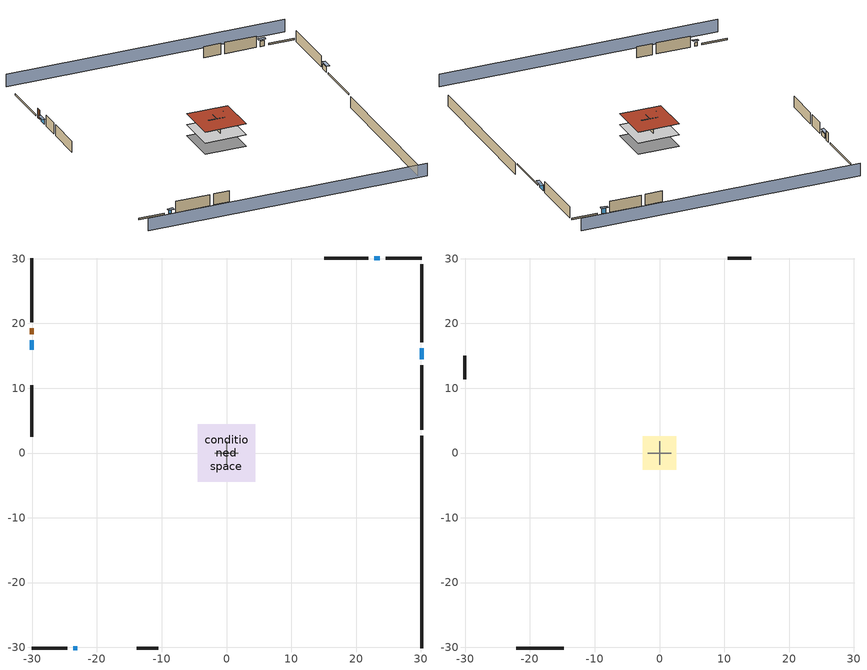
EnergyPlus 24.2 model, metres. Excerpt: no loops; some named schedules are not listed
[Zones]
conditioned space
 floor adiabatic (AdiabaticFloorConstruction): -4.44,-4.44 -4.44,4.44 4.44,4.44 4.44,-4.44 z0.3
 floor foundation (Slab2 construction): -4.44,-4.44 -4.44,4.44 4.44,4.44 4.44,-4.44 z-2.13
 wall outside (RimJoist1 construction): 30.1,3.59 30.1,13.53 z0.3:0.61
 wall outside (RimJoist2 construction): -30.1,-30.1 -24.58,-30.1 z0.3:0.61
 wall outside (RimJoist3 construction): -30.1,30.1 -30.1,20.16 z0.3:0.61
 wall outside (RimJoist4 construction): 30.1,30.1 24.58,30.1 z0.3:0.61
 wall outside (AdiabaticWallConstruction 1): -30.1,19.24 -30.1,18.32 z0.3:2.34
 wall outside (AdiabaticWallConstruction): 30.1,14.46 30.1,16.13 z0.3:1.43; -23.66,-30.1 -23.03,-30.1 z0.3:1.13; -30.1,17.39 -30.1,15.97 z0.3:1.25; 23.66,30.1 22.77,30.1 z0.3:1.49
 wall outside (Wall3 construction): 30.1,17.06 30.1,29.17 z0.3:2.74
 wall outside (Wall4 construction): -13.86,-30.1 -10.57,-30.1 z0.3:2.74
 wall outside (Wall7 construction): -30.1,10.45 -30.1,2.54 z0.3:2.74
 wall outside (Wall8 construction): 21.84,30.1 15.11,30.1 z0.3:2.74
 wall foundation (FoundationWall1 construction): 30.1,-30.1 30.1,2.66 z-2.13:0.3
 wall to garage (Wall5 construction): 0,1.83 0,-1.83 z0.3:2.74
 wall to garage (Wall6 construction): -1.83,0 1.83,0 z0.3:2.74
 window (WindowConstruction): 30.1,14.46 30.1,16.13 z0.3:1.43
 window (WindowConstruction 1): -23.66,-30.1 -23.03,-30.1 z0.3:1.13
 window (WindowConstruction 2): -30.1,17.39 -30.1,15.97 z0.3:1.25
 window (WindowConstruction 3): 23.66,30.1 22.77,30.1 z0.3:1.49
 door (Door): -30.1,19.24 -30.1,18.32 z0.3:2.34
 ceiling adiabatic (AdiabaticFloorConstruction): 4.44,-4.44 4.44,4.44 -4.44,4.44 -4.44,-4.44 z0.3
 roof outside (Roof2 construction): -4.44,4.44 -4.44,-4.44 4.44,-4.44 4.44,4.44 z2.74
garage
 floor foundation (Slab1 construction): -2.59,-2.59 -2.59,2.59 2.59,2.59 2.59,-2.59 z0
 wall outside (Wall1 construction): -22.11,-30.1 -14.79,-30.1 z0.3:2.74
 wall outside (Wall2 construction): -30.1,15.04 -30.1,11.38 z0.3:2.74
 wall outside (Wall9 construction): 14.19,30.1 10.53,30.1 z0.3:2.74
 roof outside (Roof1 construction): -2.59,2.59 -2.59,-2.59 2.59,-2.59 2.59,2.59 z2.74
shading: 30.1,34.67 -30.1,34.67 / -30.1,-34.67 30.1,-34.67 z0:2.74; 30.1,16.44 30.1,14.15 30.71,14.15 30.71,16.44 z1.74; -22.73,-30.1 -23.96,-30.1 -23.96,-30.71 -22.73,-30.71 z1.43; -30.1,15.66 -30.1,17.7 -30.71,17.7 -30.71,15.66 z1.55; 22.47,30.1 23.96,30.1 23.96,30.71 22.47,30.71 z1.8
[Building]
Building 1: Terrain=Suburbs
[Site:Location]
Portland Intl Arpt_OR: Latitude {deg}=45.59; Longitude {deg}=-122.6; Time Zone {hr}=-8; Elevation {m}=33; Keep Site Location Information=Yes
[Site:GroundTemperature:Shallow]
10.2558, 8.96328, 8.85977, 9.47314, 11.9355, 14.3863, 16.5111, 17.8571, 17.9714, 16.8767, 14.8061, 12.4304
[Site:WaterMainsTemperature]
Calculation Method=Schedule; Temperature Schedule=mains temperature schedule
[Material] Roughness=Rough; Thermal Absorptance=0.9
Name | Thickness {m} | Conductivity {W/m-K} | Density {kg/m3} | Specific Heat {J/kg-K} | Solar Absorptance | Visible Absorptance
concrete 4.0 in. | 0.1016 | 1.803125 | 2242.8 | 837.4 | 0.7 | 0.7
concrete 8.0 in. | 0.2032 | 1.803125 | 2242.8 | 837.4 | 0.7 | 0.7
door material | 0.04445 | 0.0612267 | 512.64 | 1214.23 | 0.7 | 0.7
floor covering | 0.0127 | 0.0450781 | 54.468 | 1339.84 | 0.9 | 0.9
floor covering 1 | 0.0127 | 0.0433444 | 54.468 | 1339.84 | 0.6 | 0.6
floor rigid ins; wall rigid ins | 0.512978 | 0.029427 | 32.04 | 1214.23 | 0.7 | 0.7
floor stud and cavity | 0.1397 | 1.75129 | 37.0049 | 1207.88 | 0.7 | 0.7
furniture material conditioned space 1; furniture material garage 1 | 0.1524 | 0.115458 | 640.8 | 1214.23 | 0.6 | 0.6
gypsum board | 0.0127 | 0.160291 | 801 | 837.4 | 0.6 | 0.6
gypsum board 1 | 0.0127 | 0.160291 | 801 | 837.4 | 0.7 | 0.7
metal surfacing | 0.000508 | 50.0403 | 7801.74 | 460.57 | 0.9 | 0.9
osb sheathing 0.5 in. | 0.0127 | 0.115458 | 512.64 | 1214.23 | 0.6 | 0.6
osb sheathing 0.5 in. 1; osb sheathing 0.5 in. 2; osb sheathing 0.5 in. 3 | 0.0127 | 0.115458 | 512.64 | 1214.23 | 0.7 | 0.7
osb sheathing 0.75 in. | 0.01905 | 0.115458 | 512.64 | 1214.23 | 0.7 | 0.7
rim joist stud and cavity | 0.0508 | 0.178688 | 50.32683 | 1063.81 | 0.6 | 0.6
roof rigid ins | 0.0036958 | 0.029427 | 32.04 | 1214.23 | 0.7 | 0.7
roof rigid ins 1 | 0.103632 | 0.029427 | 32.04 | 1214.23 | 0.7 | 0.7
roof stud and cavity | 0.2032 | 0.0815493 | 78.34581 | 1123.46 | 0.7 | 0.7
wall stud and cavity | 0.1397 | 0.727959 | 139.0536 | 1170.24 | 0.6 | 0.6
wall stud and cavity 1 | 0.1397 | 0.550994 | 139.0536 | 1170.24 | 0.7 | 0.7
wall stud and cavity 2 | 0.1397 | 0.335416 | 139.0536 | 1170.24 | 0.7 | 0.7
wall stud and cavity 3 | 0.0889 | 0.380278 | 52.3479 | 1209.89 | 0.7 | 0.7
wall stud and cavity 4 | 0.0889 | 0.391764 | 83.0341 | 1211.67 | 0.7 | 0.7
wood siding | 0.0254 | 0.102417 | 544.68 | 1172.36 | 0.85 | 0.85
wood siding 1; wood siding 2 | 0.0254 | 0.102417 | 544.68 | 1172.36 | 0.7 | 0.7
[WindowMaterial:SimpleGlazingSystem]
WindowMaterial: U-Factor {W/m2-K}=2.78222; Solar Heat Gain Coefficient=0.56
[Construction]
AdiabaticFloorConstruction: floor stud and cavity, floor rigid ins, osb sheathing 0.75 in., floor covering 1
AdiabaticWallConstruction: wood siding 1, wall rigid ins, wall stud and cavity 3, gypsum board
AdiabaticWallConstruction 1: wood siding 2, wall rigid ins, wall stud and cavity 3, gypsum board
Door: door material
FoundationWall1 construction: concrete 8.0 in., gypsum board 1
furniture construction conditioned space 1: furniture material conditioned space 1
furniture construction garage 1: furniture material garage 1
PartitionWallConstruction: gypsum board, wall stud and cavity 4, gypsum board
RimJoist1 construction; RimJoist2 construction; RimJoist3 construction; RimJoist4 construction: wood siding, rim joist stud and cavity
Roof1 construction: metal surfacing, roof rigid ins, osb sheathing 0.5 in.
Roof2 construction: metal surfacing, roof rigid ins 1, osb sheathing 0.75 in., roof stud and cavity, gypsum board
Slab1 construction: concrete 4.0 in.
Slab2 construction: concrete 4.0 in., floor covering
Wall1 construction; Wall2 construction: wood siding, osb sheathing 0.5 in. 1, wall stud and cavity
Wall3 construction; Wall4 construction: wood siding, osb sheathing 0.5 in. 1, wall stud and cavity 1, gypsum board
Wall5 construction: osb sheathing 0.5 in. 2, wall stud and cavity 2, gypsum board
Wall6 construction: osb sheathing 0.5 in. 3, wall stud and cavity 2, gypsum board
Wall7 construction; Wall8 construction: wood siding, osb sheathing 0.5 in. 3, wall stud and cavity 1, gypsum board
Wall9 construction: wood siding, osb sheathing 0.5 in. 3, wall stud and cavity
WindowConstruction; WindowConstruction 1; WindowConstruction 2; WindowConstruction 3: WindowMaterial
[Zone] Multiplier=1; Part of Total Floor Area=Yes
Name | Volume {m3}
conditioned space | 384.656
garage | 65.242
[Space]
Name | Zone | Volume {m3}
conditioned space 1 | conditioned space | 384.656
garage 1 | garage | 65.242
[SurfaceProperty:ExposedFoundationPerimeter] Exposed Perimeter Calculation Method=TotalExposedPerimeter
Name | Total Exposed Perimeter {m}
Slab2 | 32.766
Slab1 | 14.6304
[SurfaceProperty:IncidentSolarMultiplier] Incident Solar Multiplier=1; Incident Solar Multiplier Schedule=trans schedule winter=0.85 summer=0.7
Window1; Window2; Window3; Window4
[InternalMass]
Name | Construction | Zone or ZoneList | Space or SpaceList | Surface Area {m2}
furniture mass conditioned space 1 | furniture construction conditioned space 1 | conditioned space | conditioned space 1 | 63.09974
partition wall mass | PartitionWallConstruction | conditioned space | conditioned space 1 | 157.749
furniture mass garage 1 | furniture construction garage 1 | garage | garage 1 | 2.67561
[Lights] Design Level Calculation Method=LightingLevel; Return Air Fraction=0; Fraction Radiant=0.6; Fraction Visible=0.2; Fraction Replaceable=1
Name | Zone or ZoneList or Space or SpaceList | Schedule | Lighting Level {W}
interior lighting | conditioned space 1 | lighting_interior | 334.439
garage lighting | garage 1 | lighting_garage | 13.4326
[People]
occupants: Zone or ZoneList or Space or SpaceList=conditioned space 1; Number of People Schedule=occupants; Number of People Calculation Method=People; Number of People=1; Fraction Radiant=0.314171; Sensible Heat Fraction=0.56303; Activity Level Schedule=occupants activity schedule; Carbon Dioxide Generation Rate {m3/s-W}=0; Enable ASHRAE 55 Comfort Warnings=No; Mean Radiant Temperature Calculation Type=EnclosureAveraged
[ElectricEquipment] Design Level Calculation Method=EquipmentLevel
Name | Zone or ZoneList or Space or SpaceList | Schedule | Design Level {W} | Fraction Latent | Fraction Radiant | Fraction Lost
ceiling fan | conditioned space 1 | ceiling_fan | 17.5428 | 0 | 0.558 | 0
clothes dryer | conditioned space 1 | clothes_dryer | 5835.52 | 0.015 | 0.081 | 0.85
clothes washer | conditioned space 1 | clothes_washer | 721.684 | 0.03 | 0.162 | 0.7
cooking range | conditioned space 1 | cooking_range | 2144.1 | 0.08 | 0.432 | 0.2
dishwasher | conditioned space 1 | dishwasher | 1672.25 | 0.3 | 0.18 | 0.4
fridge | conditioned space 1 | fridge schedule | 57.5342 | 0 | 0.6 | 0
mech vent bath fan 0 | conditioned space 1 | mech vent bath fan 0 schedule | 30 | 0 | 0 | 1
mech vent house fan | conditioned space 1 | mech vent house fan schedule | 0 | 0 | 0 | 1
mech vent house fan cfis | conditioned space 1 | mech vent house fan cfis schedule | 0 | 0 | 0 | 0
mech vent range fan 0 | conditioned space 1 | mech vent range fan 0 schedule | 30 | 0 | 0 | 1
misc plug loads | conditioned space 1 | plug_loads_other | 562.174 | 0.021 | 0.558 | 0.049
misc tv | conditioned space 1 | plug_loads_tv | 706.17 | 0 | 0.6 | 0
whole house fan | conditioned space 1 | Always On Discrete | 0 | 0 | 0 | 1
freezer | garage 1 | freezer schedule | 194.914 | 0 | 0.6 | 0
[OtherEquipment] Zone or ZoneList or Space or SpaceList=conditioned space 1; Design Level Calculation Method=EquipmentLevel
Name | Fuel Type | Schedule | Design Level {W} | Fraction Latent | Fraction Radiant | Fraction Lost
clothes dryer 1 | Electricity | clothes_dryer | 0 | 0.015 | 0.081 | 0.85
cooking range 1 | Electricity | cooking_range | 0 | 0.08 | 0.432 | 0.2
general water use latent | None | general water use schedule | 25.6591 | 1 | 0 | 0
general water use sensible | None | general water use schedule | -25.2881 | 0 | 0.6 | 0
mech vent house fan latent load; water heater lat | None | Always On Discrete | 0 | 1 | 0 | 0
mech vent house fan sensible load; water heater sens | None | Always On Discrete | 0 | 0 | 0 | 0
water heater energy adjustment1 | Electricity | Always On Discrete | 0.01 | 0 | 0 | 1
[ZoneInfiltration:DesignFlowRate] Zone or ZoneList or Space or SpaceList=conditioned space 1; Schedule=Always On Discrete; Design Flow Rate Calculation Method=Flow/Zone; Design Flow Rate {m3/s}=0
infil flow; natural vent flow; whole house fan flow
[ZoneInfiltration:EffectiveLeakageArea]
infil garage 1: Zone or Space=garage 1; Schedule=Always On Discrete; Effective Air Leakage Area {cm2}=339.796; Stack Coefficient=0.000129147; Wind Coefficient=4.64657e-05
[AvailabilityManager:Scheduled] Schedule=Always On Discrete
furnace airloop Availability Manager; room ac airloop Availability Manager
[WaterUse:Equipment]
dishwasher: Peak Flow Rate {m3/s}=1.32589e-05; Flow Rate Fraction Schedule=hot_water_dishwasher
[Foundation:Kiva] Wall Depth Below Slab {m}=0.2032
Name | Initial Indoor Air Temperature {C} | Wall Height Above Grade {m}
Foundation Kiva 1 | 13.4258 | 0.1016
Foundation Kiva 2 | 21.1111 | 0.3048
[Foundation:Kiva:Settings]
Soil Conductivity {W/m-K}=1.3848; Soil Density {kg/m3}=1842.3; Soil Specific Heat {J/kg-K}=418.7; Ground Solar Absorptivity=0.9; Ground Thermal Absorptivity=0.9; Ground Surface Roughness {m}=0.03; Far-Field Width {m}=40; Deep-Ground Boundary Condition=ZeroFlux; Deep-Ground Depth {m}=40; Minimum Cell Dimension {m}=0.2; Maximum Cell Growth Coefficient=3; Simulation Timestep=Timestep
[Exterior:Lights]
exterior lighting: Schedule=exterior lighting schedule; Design Level {W}=10.6381
[EnergyManagementSystem:GlobalVariable]
furnace_airloop_Fan_RTF
infil_program_Qfan
infil_program_Qinf
natural_vent_program_Qnv
natural_vent_program_Qwhf
room_ac_airloop_Fan_RTF
[EnergyManagementSystem:Sensor]
Name | Output:Variable or Output:Meter Index Key | Output:Variable or Output:Meter
airflow_gain | infil flow | Infiltration Sensible Heat Gain Energy
airflow_gain_1 | natural vent flow | Infiltration Sensible Heat Gain Energy
airflow_gain_2 | whole house fan flow | Infiltration Sensible Heat Gain Energy
airflow_loss | infil flow | Infiltration Sensible Heat Loss Energy
airflow_loss_1 | natural vent flow | Infiltration Sensible Heat Loss Energy
airflow_loss_2 | whole house fan flow | Infiltration Sensible Heat Loss Energy
clg_load_cond |  | Cooling:EnergyTransfer:Zone:CONDITIONED SPACE
clg_sp_s; clg_sp_s_1 | cooling setpoint | Schedule Value
clothes_dryer_exhaust_0_sch_s | clothes_dryer | Schedule Value
cool_season | cooling season schedule | Schedule Value
htg_load_cond |  | Heating:EnergyTransfer:Zone:CONDITIONED SPACE
htg_sp_s; htg_sp_s_1 | heating setpoint | Schedule Value
ig_ee_conv | ceiling fan | Electric Equipment Convective Heating Energy
ig_ee_conv_1 | clothes dryer | Electric Equipment Convective Heating Energy
ig_ee_conv_3 | cooking range | Electric Equipment Convective Heating Energy
ig_ee_conv_4 | dishwasher | Electric Equipment Convective Heating Energy
ig_ee_conv_5 | fridge | Electric Equipment Convective Heating Energy
ig_ee_conv_6 | misc plug loads | Electric Equipment Convective Heating Energy
ig_ee_conv_7 | misc tv | Electric Equipment Convective Heating Energy
ig_ee_conv_8 | whole house fan | Electric Equipment Convective Heating Energy
ig_ee_rad | ceiling fan | Electric Equipment Radiant Heating Energy
ig_ee_rad_1 | clothes dryer | Electric Equipment Radiant Heating Energy
ig_ee_rad_3 | cooking range | Electric Equipment Radiant Heating Energy
ig_ee_rad_4 | dishwasher | Electric Equipment Radiant Heating Energy
ig_ee_rad_5 | fridge | Electric Equipment Radiant Heating Energy
ig_ee_rad_6 | misc plug loads | Electric Equipment Radiant Heating Energy
ig_ee_rad_7 | misc tv | Electric Equipment Radiant Heating Energy
ig_ee_rad_8 | whole house fan | Electric Equipment Radiant Heating Energy
ig_lgt_conv | interior lighting | Lights Convective Heating Energy
ig_lgt_rad | interior lighting | Lights Radiant Heating Energy
ig_lgt_vis | interior lighting | Lights Visible Radiation Heating Energy
ig_oe_conv | clothes dryer 1 | Other Equipment Convective Heating Energy
ig_oe_conv_1 | cooking range 1 | Other Equipment Convective Heating Energy
ig_oe_conv_2 | general water use latent | Other Equipment Convective Heating Energy
ig_oe_conv_3 | general water use sensible | Other Equipment Convective Heating Energy
ig_oe_conv_4 | water heater energy adjustment1 | Other Equipment Convective Heating Energy
ig_oe_conv_5 | water heater lat | Other Equipment Convective Heating Energy
ig_oe_conv_6 | water heater sens | Other Equipment Convective Heating Energy
ig_oe_rad | clothes dryer 1 | Other Equipment Radiant Heating Energy
ig_oe_rad_1 | cooking range 1 | Other Equipment Radiant Heating Energy
ig_oe_rad_2 | general water use latent | Other Equipment Radiant Heating Energy
ig_oe_rad_3 | general water use sensible | Other Equipment Radiant Heating Energy
ig_oe_rad_4 | water heater energy adjustment1 | Other Equipment Radiant Heating Energy
ig_oe_rad_5 | water heater lat | Other Equipment Radiant Heating Energy
ig_oe_rad_6 | water heater sens | Other Equipment Radiant Heating Energy
ig_ppl_conv | occupants | People Convective Heating Energy
ig_ppl_rad | occupants | People Radiant Heating Energy
im_conv | furniture mass conditioned space 1 | Surface Inside Face Convection Heat Gain Energy
im_conv_1 | partition wall mass | Surface Inside Face Convection Heat Gain Energy
im_ig | furniture mass conditioned space 1 | Surface Inside Face Internal Gains Radiation Heat Gain Energy
im_ig_1 | partition wall mass | Surface Inside Face Internal Gains Radiation Heat Gain Energy
im_lgt | furniture mass conditioned space 1 | Surface Inside Face Lights Radiation Heat Gain Energy
im_lgt_1 | partition wall mass | Surface Inside Face Lights Radiation Heat Gain Energy
im_sol | furniture mass conditioned space 1 | Surface Inside Face Solar Radiation Heat Gain Energy
im_sol_1 | partition wall mass | Surface Inside Face Solar Radiation Heat Gain Energy
im_surf | furniture mass conditioned space 1 | Surface Inside Face Net Surface Thermal Radiation Heat Gain Energy
im_surf_1 | partition wall mass | Surface Inside Face Net Surface Thermal Radiation Heat Gain Energy
mech_vent_bath_fan_0_sch_s | mech vent bath fan 0 schedule | Schedule Value
mech_vent_range_fan_0_sch_s | mech vent range fan 0 schedule | Schedule Value
mv_conv | mech vent bath fan 0 | Electric Equipment Convective Heating Energy
mv_conv_1 | mech vent house fan | Electric Equipment Convective Heating Energy
mv_conv_2 | mech vent house fan cfis | Electric Equipment Convective Heating Energy
mv_conv_3 | mech vent range fan 0 | Electric Equipment Convective Heating Energy
mv_conv_4 | mech vent house fan latent load | Other Equipment Convective Heating Energy
mv_conv_5 | mech vent house fan sensible load | Other Equipment Convective Heating Energy
mv_rad | mech vent bath fan 0 | Electric Equipment Radiant Heating Energy
mv_rad_1 | mech vent house fan | Electric Equipment Radiant Heating Energy
mv_rad_2 | mech vent house fan cfis | Electric Equipment Radiant Heating Energy
mv_rad_3 | mech vent range fan 0 | Electric Equipment Radiant Heating Energy
mv_rad_4 | mech vent house fan latent load | Other Equipment Radiant Heating Energy
mv_rad_5 | mech vent house fan sensible load | Other Equipment Radiant Heating Energy
natural_vent_s | natural vent schedule | Schedule Value
out_pb_s |  | Site Outdoor Air Barometric Pressure
out_wt_s |  | Site Outdoor Air Humidity Ratio
site_vw_s |  | Site Wind Speed
ss_back_out | Window1 | Surface Window Shortwave from Zone Back Out Window Heat Transfer Rate
ss_back_out_1 | Window2 | Surface Window Shortwave from Zone Back Out Window Heat Transfer Rate
ss_back_out_2 | Window3 | Surface Window Shortwave from Zone Back Out Window Heat Transfer Rate
ss_back_out_3 | Window4 | Surface Window Shortwave from Zone Back Out Window Heat Transfer Rate
ss_conv | Door1 | Surface Inside Face Convection Heat Gain Energy
ss_conv_1 | Window1 | Surface Inside Face Convection Heat Gain Energy
ss_conv_2 | Window2 | Surface Inside Face Convection Heat Gain Energy
ss_conv_3 | Window3 | Surface Inside Face Convection Heat Gain Energy
ss_conv_4 | Window4 | Surface Inside Face Convection Heat Gain Energy
ss_ig | Door1 | Surface Inside Face Internal Gains Radiation Heat Gain Energy
ss_ig_1 | Window1 | Surface Inside Face Internal Gains Radiation Heat Gain Energy
ss_ig_2 | Window2 | Surface Inside Face Internal Gains Radiation Heat Gain Energy
ss_ig_3 | Window3 | Surface Inside Face Internal Gains Radiation Heat Gain Energy
ss_ig_4 | Window4 | Surface Inside Face Internal Gains Radiation Heat Gain Energy
ss_lgt | Door1 | Surface Inside Face Lights Radiation Heat Gain Energy
ss_sol | Door1 | Surface Inside Face Solar Radiation Heat Gain Energy
ss_surf | Door1 | Surface Inside Face Net Surface Thermal Radiation Heat Gain Energy
ss_surf_1 | Window1 | Surface Inside Face Net Surface Thermal Radiation Heat Gain Energy
ss_surf_2 | Window2 | Surface Inside Face Net Surface Thermal Radiation Heat Gain Energy
ss_surf_3 | Window3 | Surface Inside Face Net Surface Thermal Radiation Heat Gain Energy
ss_surf_4 | Window4 | Surface Inside Face Net Surface Thermal Radiation Heat Gain Energy
ss_trans_in | Window1 | Surface Window Transmitted Solar Radiation Rate
ss_trans_in_1 | Window2 | Surface Window Transmitted Solar Radiation Rate
ss_trans_in_2 | Window3 | Surface Window Transmitted Solar Radiation Rate
ss_trans_in_3 | Window4 | Surface Window Transmitted Solar Radiation Rate
ss_trans_out | Window1 | Surface Inside Face Initial Transmitted Diffuse Transmitted Out Window Solar Radiation Rate
ss_trans_out_1 | Window2 | Surface Inside Face Initial Transmitted Diffuse Transmitted Out Window Solar Radiation Rate
ss_trans_out_2 | Window3 | Surface Inside Face Initial Transmitted Diffuse Transmitted Out Window Solar Radiation Rate
ss_trans_out_3 | Window4 | Surface Inside Face Initial Transmitted Diffuse Transmitted Out Window Solar Radiation Rate
s_conv | FoundationWall1 | Surface Inside Face Convection Heat Gain Energy
s_conv_1 | inferred conditioned ceiling | Surface Inside Face Convection Heat Gain Energy
s_conv_10 | Wall4 | Surface Inside Face Convection Heat Gain Energy
s_conv_11 | Wall5 | Surface Inside Face Convection Heat Gain Energy
s_conv_12 | Wall6 | Surface Inside Face Convection Heat Gain Energy
s_conv_13 | Wall7 | Surface Inside Face Convection Heat Gain Energy
s_conv_14 | Wall8 | Surface Inside Face Convection Heat Gain Energy
s_conv_2 | inferred conditioned floor | Surface Inside Face Convection Heat Gain Energy
s_conv_3 | RimJoist1 | Surface Inside Face Convection Heat Gain Energy
s_conv_4 | RimJoist2 | Surface Inside Face Convection Heat Gain Energy
s_conv_5 | RimJoist3 | Surface Inside Face Convection Heat Gain Energy
s_conv_6 | RimJoist4 | Surface Inside Face Convection Heat Gain Energy
s_conv_7 | Roof2 | Surface Inside Face Convection Heat Gain Energy
s_conv_8 | Slab2 | Surface Inside Face Convection Heat Gain Energy
s_conv_9 | Wall3 | Surface Inside Face Convection Heat Gain Energy
s_ig | FoundationWall1 | Surface Inside Face Internal Gains Radiation Heat Gain Energy
s_ig_1 | inferred conditioned ceiling | Surface Inside Face Internal Gains Radiation Heat Gain Energy
s_ig_10 | Wall4 | Surface Inside Face Internal Gains Radiation Heat Gain Energy
s_ig_11 | Wall5 | Surface Inside Face Internal Gains Radiation Heat Gain Energy
s_ig_12 | Wall6 | Surface Inside Face Internal Gains Radiation Heat Gain Energy
s_ig_13 | Wall7 | Surface Inside Face Internal Gains Radiation Heat Gain Energy
s_ig_14 | Wall8 | Surface Inside Face Internal Gains Radiation Heat Gain Energy
s_ig_2 | inferred conditioned floor | Surface Inside Face Internal Gains Radiation Heat Gain Energy
s_ig_3 | RimJoist1 | Surface Inside Face Internal Gains Radiation Heat Gain Energy
s_ig_4 | RimJoist2 | Surface Inside Face Internal Gains Radiation Heat Gain Energy
s_ig_5 | RimJoist3 | Surface Inside Face Internal Gains Radiation Heat Gain Energy
s_ig_6 | RimJoist4 | Surface Inside Face Internal Gains Radiation Heat Gain Energy
s_ig_7 | Roof2 | Surface Inside Face Internal Gains Radiation Heat Gain Energy
s_ig_8 | Slab2 | Surface Inside Face Internal Gains Radiation Heat Gain Energy
s_ig_9 | Wall3 | Surface Inside Face Internal Gains Radiation Heat Gain Energy
s_lgt | FoundationWall1 | Surface Inside Face Lights Radiation Heat Gain Energy
s_lgt_1 | inferred conditioned ceiling | Surface Inside Face Lights Radiation Heat Gain Energy
s_lgt_10 | Wall4 | Surface Inside Face Lights Radiation Heat Gain Energy
s_lgt_11 | Wall5 | Surface Inside Face Lights Radiation Heat Gain Energy
s_lgt_12 | Wall6 | Surface Inside Face Lights Radiation Heat Gain Energy
s_lgt_13 | Wall7 | Surface Inside Face Lights Radiation Heat Gain Energy
s_lgt_14 | Wall8 | Surface Inside Face Lights Radiation Heat Gain Energy
s_lgt_2 | inferred conditioned floor | Surface Inside Face Lights Radiation Heat Gain Energy
s_lgt_3 | RimJoist1 | Surface Inside Face Lights Radiation Heat Gain Energy
s_lgt_4 | RimJoist2 | Surface Inside Face Lights Radiation Heat Gain Energy
s_lgt_5 | RimJoist3 | Surface Inside Face Lights Radiation Heat Gain Energy
s_lgt_6 | RimJoist4 | Surface Inside Face Lights Radiation Heat Gain Energy
s_lgt_7 | Roof2 | Surface Inside Face Lights Radiation Heat Gain Energy
s_lgt_8 | Slab2 | Surface Inside Face Lights Radiation Heat Gain Energy
s_lgt_9 | Wall3 | Surface Inside Face Lights Radiation Heat Gain Energy
s_sol | FoundationWall1 | Surface Inside Face Solar Radiation Heat Gain Energy
s_sol_1 | inferred conditioned ceiling | Surface Inside Face Solar Radiation Heat Gain Energy
s_sol_10 | Wall4 | Surface Inside Face Solar Radiation Heat Gain Energy
s_sol_11 | Wall5 | Surface Inside Face Solar Radiation Heat Gain Energy
s_sol_12 | Wall6 | Surface Inside Face Solar Radiation Heat Gain Energy
s_sol_13 | Wall7 | Surface Inside Face Solar Radiation Heat Gain Energy
s_sol_14 | Wall8 | Surface Inside Face Solar Radiation Heat Gain Energy
s_sol_2 | inferred conditioned floor | Surface Inside Face Solar Radiation Heat Gain Energy
s_sol_3 | RimJoist1 | Surface Inside Face Solar Radiation Heat Gain Energy
s_sol_4 | RimJoist2 | Surface Inside Face Solar Radiation Heat Gain Energy
s_sol_5 | RimJoist3 | Surface Inside Face Solar Radiation Heat Gain Energy
s_sol_6 | RimJoist4 | Surface Inside Face Solar Radiation Heat Gain Energy
s_sol_7 | Roof2 | Surface Inside Face Solar Radiation Heat Gain Energy
s_sol_8 | Slab2 | Surface Inside Face Solar Radiation Heat Gain Energy
s_sol_9 | Wall3 | Surface Inside Face Solar Radiation Heat Gain Energy
s_surf | FoundationWall1 | Surface Inside Face Net Surface Thermal Radiation Heat Gain Energy
s_surf_1 | inferred conditioned ceiling | Surface Inside Face Net Surface Thermal Radiation Heat Gain Energy
s_surf_10 | Wall4 | Surface Inside Face Net Surface Thermal Radiation Heat Gain Energy
s_surf_11 | Wall5 | Surface Inside Face Net Surface Thermal Radiation Heat Gain Energy
s_surf_12 | Wall6 | Surface Inside Face Net Surface Thermal Radiation Heat Gain Energy
s_surf_13 | Wall7 | Surface Inside Face Net Surface Thermal Radiation Heat Gain Energy
